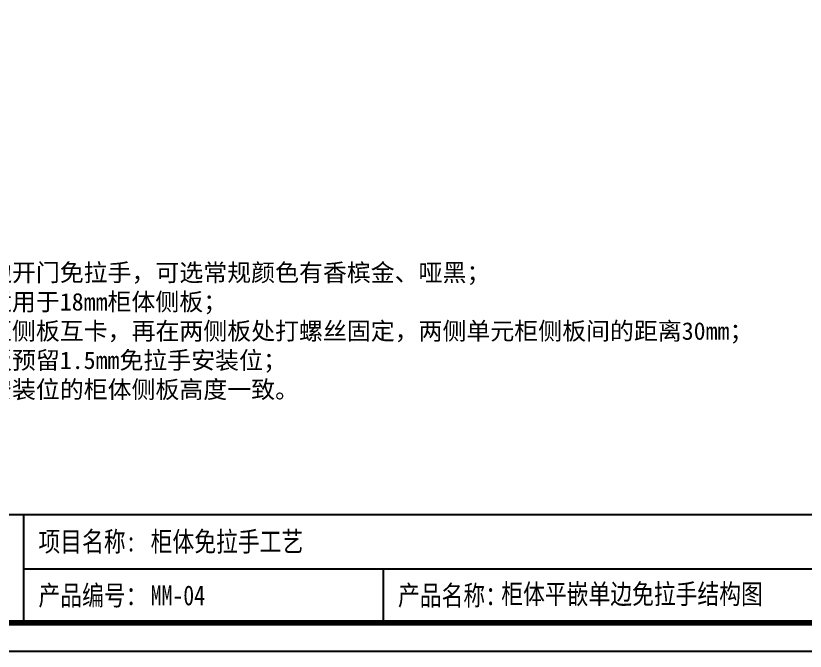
# Model space of a CAD drawing. Header units: millimetres. Extents: x 0 to 1097966, y -63096 to 223085.
# Drawn here: x 338646.4 to 338835.1, y -59791.1 to -59639.2 of the extents above; entities that cross this region are included whole.
import ezdxf

# ---------------------------------------------------------------- set-up
doc = ezdxf.new("R2010")
doc.units = ezdxf.units.MM
doc.layers.add('DZ-文字说明', color=1, linetype='Continuous')
doc.styles.add('DZ-宋体2.5', font='', dxfattribs={"width": 0.8, "height": 2.5})
doc.styles.add('宋体', font='')
doc.styles.get('DZ-宋体2.5').set_extended_font_data('SimSun')
doc.styles.get('宋体').set_extended_font_data('SimSun')

msp = doc.modelspace()

# ---------------------------------------------------------------- linework, layer by layer
msp.add_lwpolyline([(338552.218, -59791.148), (339119.218, -59791.148), (339119.218, -59390.198), (338552.218, -59390.198)], close=True)
at = {"const_width": 1.35}
msp.add_lwpolyline([(338558.968, -59784.398), (339112.468, -59784.398), (339112.468, -59396.948), (338558.968, -59396.948)], close=True, dxfattribs=at)
at = {"layer": 'DZ-文字说明', "color": 7}
for p, q in [((338648.299, -59784.398), (338648.299, -59758.42)), ((338648.299, -59771.409), (339112.468, -59771.409)), ((338734.217, -59771.409), (338734.217, -59784.398))]:
    msp.add_line(p, q, dxfattribs=at)
msp.add_lwpolyline([(338558.968, -59758.42), (339112.468, -59758.42), (339112.468, -59784.398), (338558.968, -59784.398)], close=True, dxfattribs=at)

# ---------------------------------------------------------------- texts
at = {"style": 'DZ-宋体2.5', "width": 0.8}
for s, p in [('项目名称:', (338651.813, -59767.314)), ('产品编号：', (338651.813, -59780.189)), ('产品名称：', (338737.757, -59780.181))]:
    msp.add_text(s, height=4.7732, dxfattribs=at).set_placement(p)
at = {"insert": (338585.438, -59707.831), "char_height": 4.19232, "width": 369.85571, "attachment_point": 4, "style": '宋体'}
msp.add_mtext('\\P工艺标准：{\\H1.41352x; }\\P1、适用于橱柜高柜单边开门免拉手，可选常规颜色有香槟金、哑黑；\\P2、此款柜体免拉手只适用于18mm柜体侧板；{\\H1.45383x; }\\P3、免拉手靠两侧单元柜侧板互卡，再在两侧板处打螺丝固定，两侧单元柜侧板间的距离30mm；\\P4、门板与开门处的侧板预留1.5mm免拉手安装位；\\P5、免拉手长度尺寸与安装位的柜体侧板高度一致。', dxfattribs=at)
at = {"color": 2, "style": 'DZ-宋体2.5', "width": 0.8}
for tag, p in [('柜体免拉手工艺', (338678.646, -59767.314)), ('MM-04', (338678.646, -59780.172)), ('柜体平嵌单边免拉手结构图', (338762.463, -59779.858))]:
    msp.add_attdef(tag, p, '', height=4.773, dxfattribs=at)

doc.saveas('drawing.dxf')
